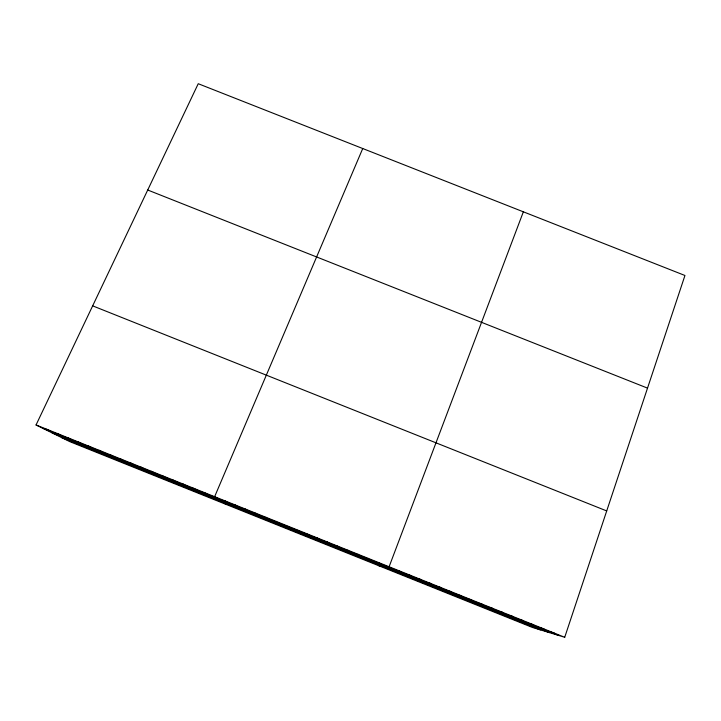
<?xml version="1.0" encoding="UTF-8"?>
<svg xmlns="http://www.w3.org/2000/svg" width="721" height="721" viewBox="0 0 721 721"><rect width="100%" height="100%" fill="white"/><g stroke="black" fill="none" stroke-linecap="round" stroke-linejoin="round"><path stroke-width="1.08" d="M564.723 637.283L684.95 275.485L198.239 83.717L36.05 424.966L69.766 441.622L532.368 627.432L564.723 637.283L36.05 424.966M523.356 211.812L389.106 566.76L378.822 565.76M362.735 148.526L214.633 496.688L226.16 504.439M316.889 538.344L317.132 537.848M326.919 542.372L327.397 541.976M336.95 546.401L337.671 546.103M346.99 550.429L347.955 550.231M357.03 554.467L358.238 554.359M367.07 558.496L368.521 558.487M377.119 562.533L378.813 562.623M397.235 570.608L399.407 570.897M407.293 574.646L409.708 575.034M417.351 578.693L420.019 579.17M427.418 582.73L430.329 583.307M437.494 586.777L440.639 587.453M447.57 590.823L450.958 591.599M457.646 594.87L461.287 595.744M467.731 598.917L471.615 599.89M477.816 602.972L481.943 604.036M487.901 607.019L492.272 608.191M497.995 611.075L502.618 612.336M508.089 615.13L512.955 616.491M518.192 619.186L523.302 620.646M528.295 623.25L533.657 624.81M538.407 627.306L544.004 628.964M548.519 631.371L554.368 633.128M147.715 190.011L647.521 388.123M92.658 305.857L606.712 510.937M42.395 428.103L558.64 635.426M52.101 432.897L549.312 632.596M61.384 437.485L540.408 629.884M46.523 429.175L52.615 432.203M56.995 433.384L62.853 436.313M67.477 437.593L73.082 440.423M77.958 441.802L83.33 444.542M88.449 446.011L93.568 448.651M98.939 450.228L103.815 452.77M109.439 454.437L114.071 456.889M119.938 458.655L124.327 461.007M130.447 462.873L134.584 465.126M140.956 467.1L144.849 469.245M151.464 471.318L155.114 473.373M161.982 475.545L165.388 477.5M172.508 479.771L175.663 481.619M183.035 483.998L185.937 485.747M193.561 488.225L196.22 489.883M204.097 492.452L206.512 494.011M224.862 500.798L226.791 502.158M235.1 504.907L236.785 506.169M245.338 509.017L246.789 510.189M255.585 513.136L256.793 514.208M265.833 517.245L266.797 518.228M276.08 521.364L276.81 522.247M286.336 525.483L286.823 526.267M296.601 529.602L296.845 530.286M306.858 533.729L306.867 534.315"/></g></svg>
